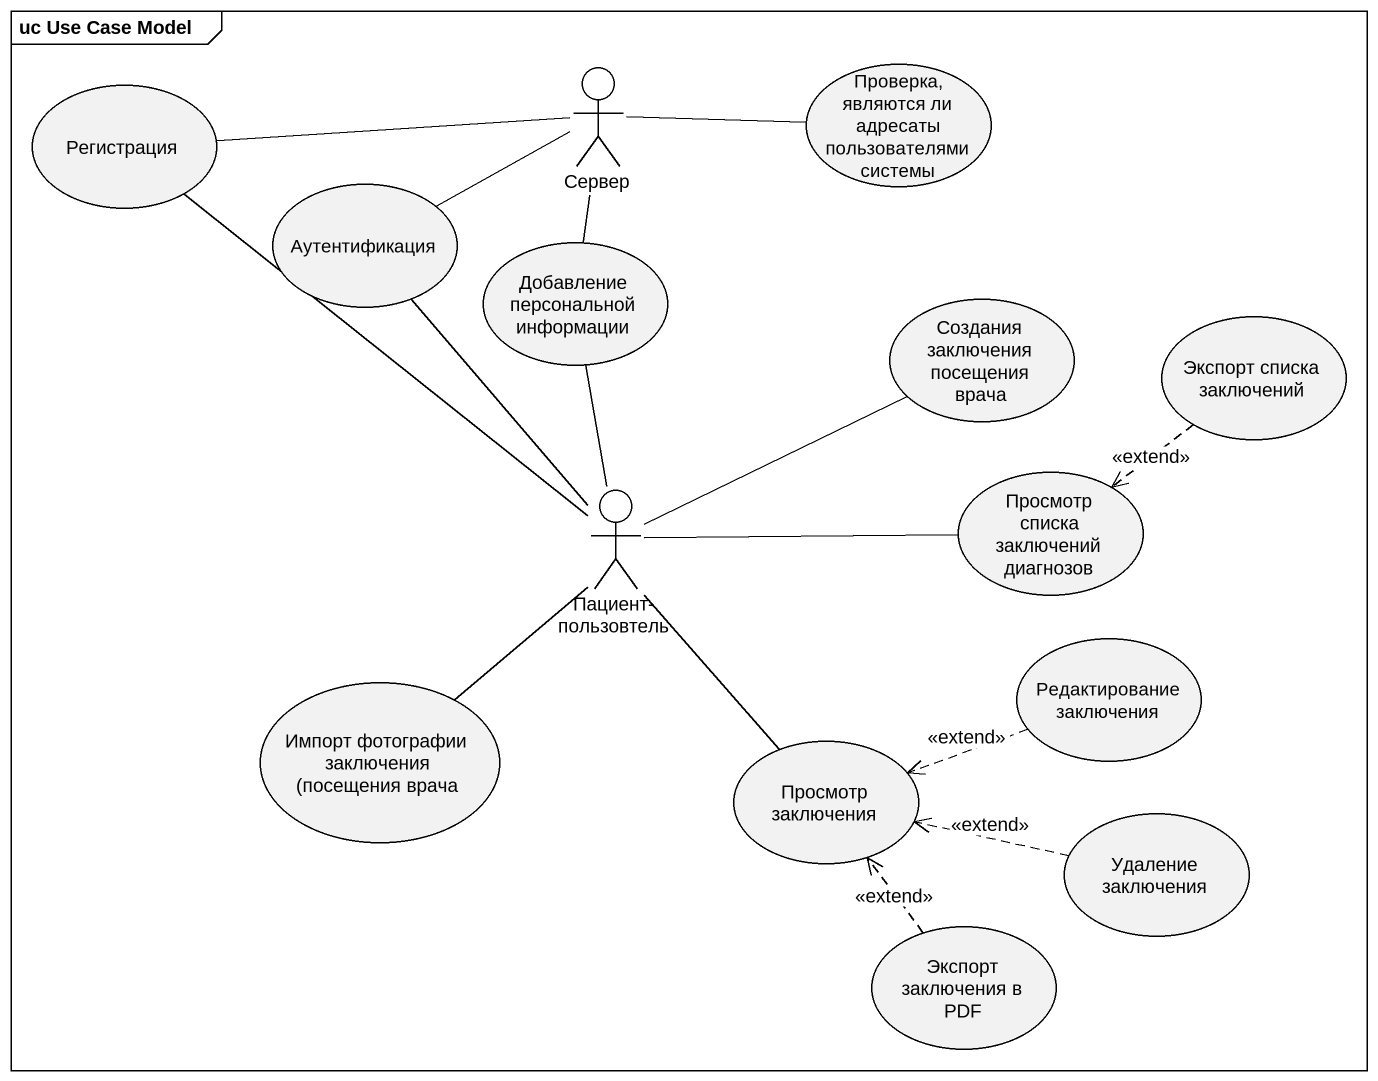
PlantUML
@startuml
mainframe uc Use Case Model
usecase Регистрация
actor Сервер
usecase "Проверка, являются ли адресаты пользователями системы" as Проверка_являются_ли
usecase Аутентификация
usecase "Добавление персональной информации" as Добавление_персональной
usecase "Создания заключения посещения врача" as Создания_заключения
usecase "Экспорт списка заключений" as Экспорт_списка_заключений
actor "Пациент-пользовтель" as Пациент_пользовтель
usecase "Просмотр списка заключений диагнозов" as Просмотр_списка_заключений
usecase "Импорт фотографии заключения (посещения врача" as Импорт_фотографии
usecase "Редактирование заключения" as Редактирование_заключения
usecase "Просмотр заключения" as Просмотр_заключения
usecase "Удаление заключения" as Удаление_заключения
usecase "Экспорт заключения в PDF" as Экспорт_заключения_в_PDF
Регистрация -right- Сервер
Сервер -right- Проверка_являются_ли
Сервер -- Добавление_персональной
Аутентификация -right- Сервер
Экспорт_списка_заключений ..> Просмотр_списка_заключений : <<extend>>
Пациент_пользовтель -up- Регистрация
Пациент_пользовтель -up- Аутентификация
Пациент_пользовтель -up- Добавление_персональной
Пациент_пользовтель -right- Создания_заключения
Пациент_пользовтель -right- Просмотр_списка_заключений
Пациент_пользовтель -- Импорт_фотографии
Пациент_пользовтель -- Просмотр_заключения
Редактирование_заключения .left.> Просмотр_заключения : <<extend>>
Удаление_заключения .left.> Просмотр_заключения : <<extend>>
Экспорт_заключения_в_PDF .up.> Просмотр_заключения : <<extend>>
@enduml
